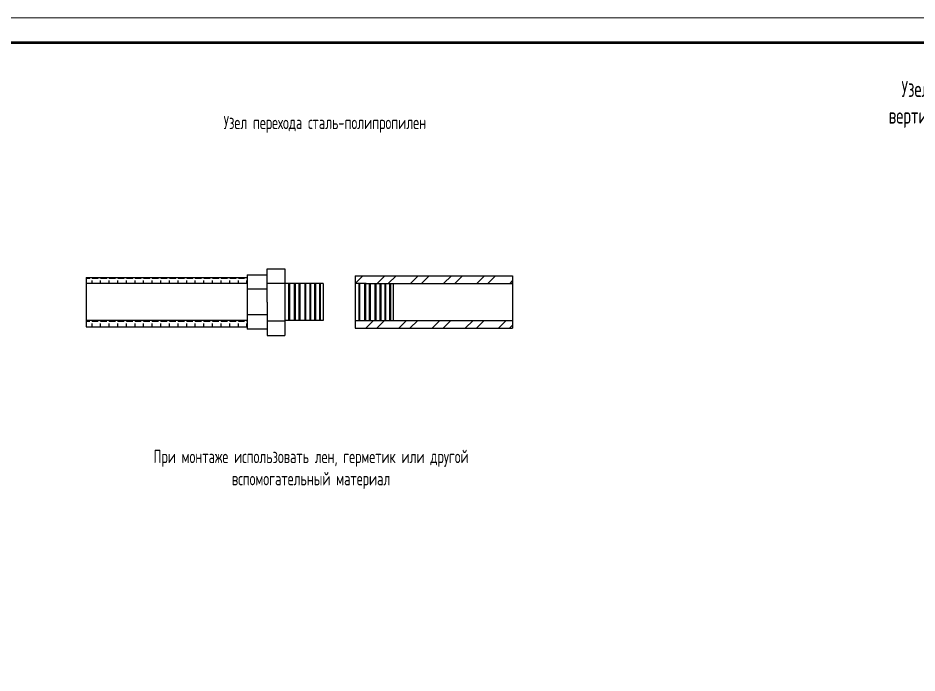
# Model space of a CAD drawing. Header units: millimetres. Extents: x -3929 to 624051, y 52832 to 514950.
# Drawn here: x 46920 to 65159, y 94032 to 107329 of the extents above; entities that cross this region are included whole.
import ezdxf

# ---------------------------------------------------------------- set-up
doc = ezdxf.new("R2010")
doc.units = ezdxf.units.MM
doc.layers.add('9_Форматы', color=7, linetype='Continuous')
doc.layers.add('выноски2', color=1, linetype='Continuous')
doc.layers.add('ОВ-рамка', color=7, linetype='Continuous', lineweight=30)
doc.styles.add('СТИЛЬ', font='simplex.shx', dxfattribs={"width": 0.65})

# ---------------------------------------------------------------- blocks, each defined once
blk = doc.blocks.new('*U2974')
at = {"layer": '9_Форматы', "color": 7, "linetype": 'Continuous', "lineweight": 9, "ltscale": 100}
blk.add_lwpolyline([(5, -5), (5, 415), (-886, 415), (-886, -5)], close=True, dxfattribs=at)
at = {"layer": '9_Форматы', "color": 7, "linetype": 'Continuous', "lineweight": 9, "ltscale": 100, "const_width": 0.5}
blk.add_lwpolyline([(0, 0), (0, 410), (-866, 410), (-866, 0)], close=True, dxfattribs=at)

msp = doc.modelspace()

# ---------------------------------------------------------------- hatches: boundary and pattern name
at = {"ltscale": 0.5}
h = msp.add_hatch(dxfattribs=at)
h.set_pattern_fill('ANGLE', scale=25)
h.set_pattern_definition([(0, (-14268.08, 287152.14), (0, 174.625), [127, -47.625]), (90, (-14268.08, 287152.14), (-174.625, 1e-14), [127, -47.625])])
h.paths.add_polyline_path([(51568.554, 102062.798), (48301.917, 102062.798), (48301.917, 101937.798), (51568.554, 101937.798)])
h.paths.add_polyline_path([(51568.554, 101187.798), (48301.917, 101187.798), (48301.917, 101062.798), (51568.554, 101062.798)])
h = msp.add_hatch()
h.set_pattern_fill('ANSI32', scale=50)
h.set_pattern_definition([(45, (-121553.86, -410.6), (-336.7596, 336.7596), []), (45, (-121329.35, -410.6), (-336.7596, 336.7596), [])])
h.paths.add_polyline_path([(56954.351, 102095.298), (53758.281, 102095.298), (53758.281, 101937.798), (53981.072, 101937.798), (56954.351, 101937.798)])
h.paths.add_polyline_path([(56954.351, 101187.798), (53758.281, 101187.798), (53758.281, 101030.298), (56954.351, 101030.298)])

# ---------------------------------------------------------------- linework, layer by layer
at = {"color": 7}
for p, q in [((51973.785, 102112.798), (51973.785, 102240.024)), ((51973.785, 102240.024), (52334.058, 102240.024)), ((52334.058, 102240.024), (52334.058, 100885.572)), ((48301.917, 102062.798), (48301.917, 101062.798)), ((48301.917, 102062.798), (51568.554, 102062.798)), ((51568.554, 102112.798), (51568.554, 101012.798)), ((51568.554, 102112.798), (51973.785, 102112.798)), ((51973.785, 101562.798), (51973.785, 102112.798)), ((53758.281, 102095.298), (53758.281, 101030.298)), ((53758.281, 102095.298), (56954.351, 102095.298)), ((56954.351, 102095.298), (56954.351, 101030.298)), ((51568.554, 101937.798), (48301.917, 101937.798)), ((51973.785, 101822.389), (51568.554, 101822.389)), ((51572.182, 101937.798), (51572.182, 101187.798)), ((51973.785, 101946.191), (52334.058, 101946.191)), ((53113.042, 101937.798), (52334.058, 101937.798)), ((52410.074, 101937.798), (52410.074, 101187.798)), ((52427.41, 101937.798), (52427.41, 101187.798)), ((52526.684, 101937.798), (52526.684, 101187.798)), ((52544.02, 101937.798), (52544.02, 101187.798)), ((52620.381, 101937.798), (52620.381, 101187.798)), ((52637.717, 101937.798), (52637.717, 101187.798)), ((52738.024, 101937.798), (52738.024, 101187.798)), ((52755.36, 101937.798), (52755.36, 101187.798)), ((52837.967, 101937.798), (52837.967, 101187.798)), ((52855.303, 101937.798), (52855.303, 101187.798)), ((52936.87, 101937.798), (52936.87, 101187.798)), ((52954.206, 101937.798), (52954.206, 101187.798)), ((53034.732, 101937.798), (53034.732, 101187.798)), ((53052.068, 101937.798), (53052.068, 101187.798)), ((53113.042, 101937.798), (53113.042, 101187.798)), ((53981.072, 101937.798), (53758.281, 101937.798)), ((53834.297, 101937.798), (53834.297, 101187.798)), ((53851.633, 101937.798), (53851.633, 101187.798)), ((53950.907, 101937.798), (53950.907, 101187.798)), ((53968.243, 101937.798), (53968.243, 101187.798)), ((53981.072, 101937.798), (56954.351, 101937.798)), ((54044.604, 101937.798), (54044.604, 101187.798)), ((54061.94, 101937.798), (54061.94, 101187.798)), ((54162.247, 101937.798), (54162.247, 101187.798)), ((54179.583, 101937.798), (54179.583, 101187.798)), ((54262.19, 101937.798), (54262.19, 101187.798)), ((54279.526, 101937.798), (54279.526, 101187.798)), ((54361.093, 101937.798), (54361.093, 101187.798)), ((54378.429, 101937.798), (54378.429, 101187.798)), ((54458.955, 101937.798), (54458.955, 101187.798)), ((54476.291, 101937.798), (54476.291, 101187.798)), ((54537.265, 101187.798), (54537.265, 101937.798)), ((51973.785, 101562.798), (51973.785, 101012.798)), ((51973.785, 101303.207), (51568.554, 101303.207)), ((51568.554, 101187.798), (48301.917, 101187.798)), ((48301.917, 101062.798), (51568.554, 101062.798)), ((51568.554, 101150.298), (51568.554, 101012.798)), ((51973.785, 101179.406), (52334.058, 101179.406)), ((53113.042, 101187.798), (52334.058, 101187.798)), ((53758.281, 101187.798), (56954.351, 101187.798)), ((51973.785, 101012.798), (51568.554, 101012.798)), ((51973.785, 101012.798), (51973.785, 100885.572)), ((51973.785, 100885.572), (52334.058, 100885.572)), ((53758.281, 101030.298), (56954.351, 101030.298))]:
    msp.add_line(p, q, dxfattribs=at)

# ---------------------------------------------------------------- block references
at = {"layer": 'ОВ-рамка', "ltscale": 100, "transparency": 33554687, "xscale": 100, "yscale": 100, "zscale": 100}
msp.add_blockref('*U2974', (100531.237, 65829.189, 576.986), dxfattribs=at)

# ---------------------------------------------------------------- texts
at = {"layer": 'выноски2', "color": 7, "attachment_point": 3, "style": 'СТИЛЬ'}
for s, insert, char_height, width in [('\\pxqc;Узел обвязки высокого вертикального трубчатого радиатора', (68822.545, 106049.156), 324, 4857.07975), ('\\pxqc;Узел перехода сталь-полипропилен', (55169.112, 105342.138), 270, 4047.56645), ('\\pxqc;При монтаже использовать лен, герметик или другой вспомогательный материал', (57101.508, 98562.138), 270, 8470)]:
    msp.add_mtext(s, dxfattribs=dict(at, insert=insert, char_height=char_height, width=width))

doc.saveas('drawing.dxf')
